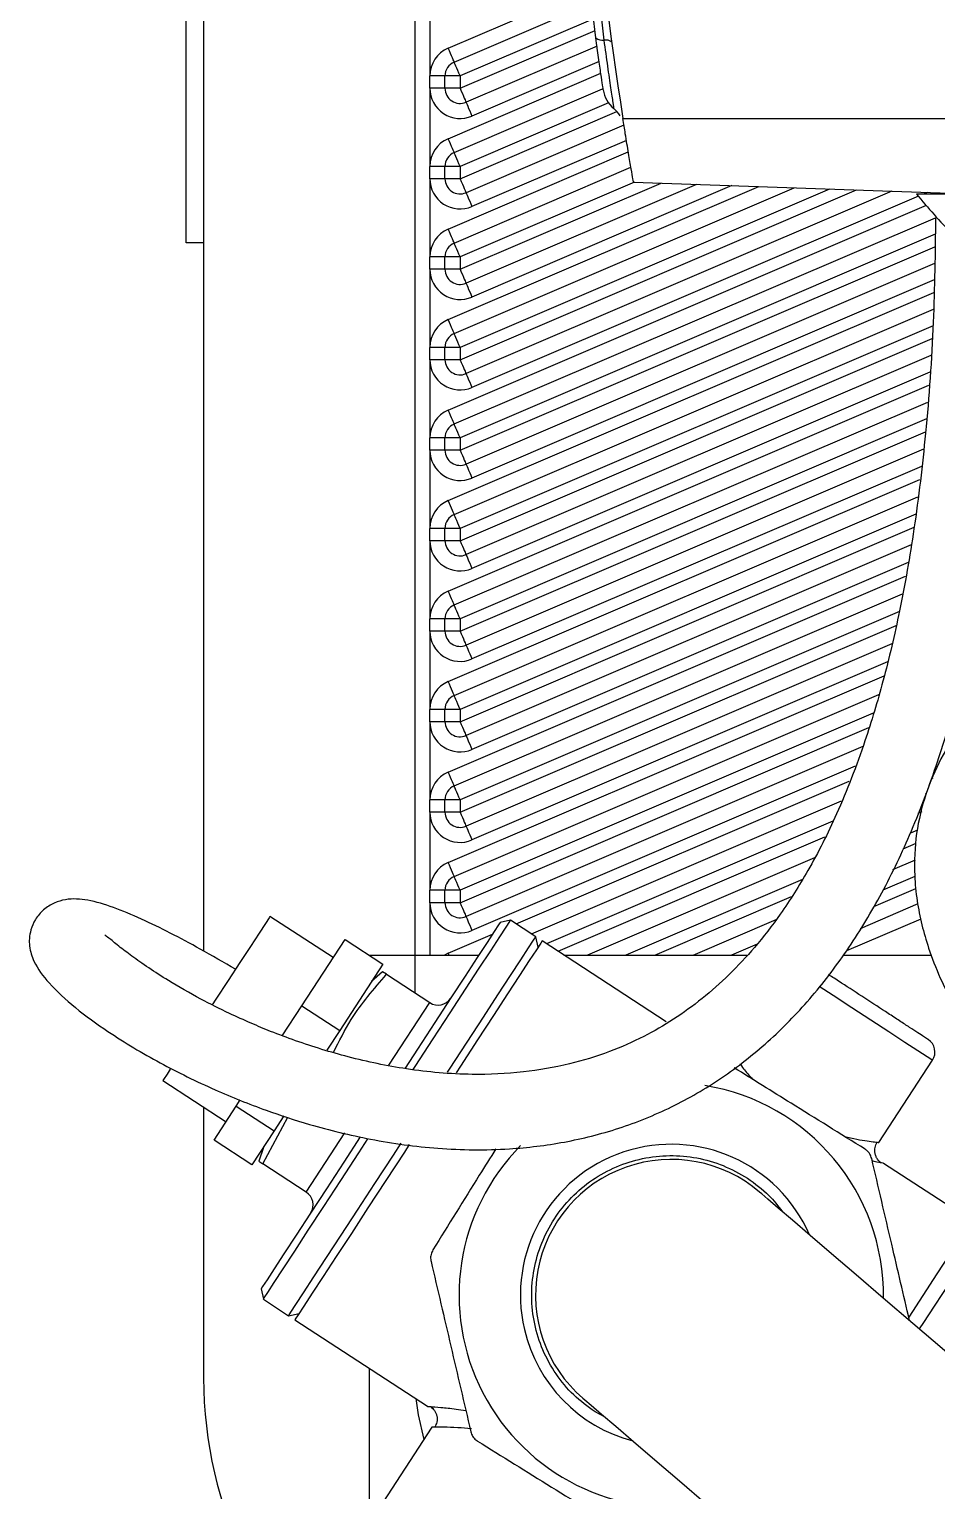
# Model space of a CAD drawing. Extents: x 75 to 2075, y 25 to 1460.
# Drawn here: x 1012.7 to 1098.6, y 731.6 to 870 of the extents above; entities that cross this region are included whole.
import ezdxf

# ---------------------------------------------------------------- set-up
doc = ezdxf.new("R2010")
doc.units = 0
doc.header["$LTSCALE"] = 5
doc.linetypes.add('SLD-KATı', pattern=[0])
doc.layers.get('0').update_dxf_attribs({"linetype": 'CONTINUOUS'})

msp = doc.modelspace()

# ---------------------------------------------------------------- linework, layer by layer
at = {"color": 7, "linetype": 'SLD-KATı'}
for p, q in [((1029.189, 1153.707), (1029.189, 782.725)), ((1027.546, 849.801), (1027.546, 1031.082)), ((1049.189, 994.513), (1049.189, 778.766)), ((1050.617, 873.016), (1050.617, 865.622)), ((1052.912, 866.935), (1065.517, 872.337)), ((1066.449, 868.451), (1054.037, 863.132)), ((1050.617, 864.445), (1050.617, 865.622)), ((1052.046, 865.622), (1050.617, 865.622)), ((1052.046, 864.445), (1052.046, 865.622)), ((1053.475, 865.622), (1052.046, 865.622)), ((1053.475, 865.622), (1053.475, 864.445)), ((1027.464, 864.834), (1027.546, 864.834)), ((1050.617, 864.445), (1050.617, 857.051)), ((1052.046, 864.445), (1050.617, 864.445)), ((1053.475, 864.445), (1052.046, 864.445)), ((1052.912, 858.364), (1066.972, 864.389)), ((1068.896, 861.574), (1102.126, 861.574)), ((1068.985, 860.967), (1054.037, 854.56)), ((1050.617, 855.873), (1050.617, 857.051)), ((1052.046, 857.051), (1050.617, 857.051)), ((1052.046, 855.873), (1052.046, 857.051)), ((1053.475, 857.051), (1052.046, 857.051)), ((1052.912, 849.792), (1069.656, 856.968)), ((1053.475, 857.051), (1053.475, 855.873)), ((1050.617, 855.873), (1050.617, 848.479)), ((1052.046, 855.873), (1050.617, 855.873)), ((1053.475, 855.873), (1052.046, 855.873)), ((1052.912, 841.221), (1085.121, 855.025)), ((1075.874, 855.348), (1054.037, 845.989)), ((1094.367, 854.702), (1054.037, 837.418)), ((1069.902, 855.556), (1102.126, 854.431)), ((1102.126, 854.431), (1096.693, 854.431)), ((1052.912, 832.65), (1098.505, 852.19)), ((1029.189, 849.801), (1027.546, 849.801)), ((1050.617, 847.302), (1050.617, 848.479)), ((1052.046, 848.479), (1050.617, 848.479)), ((1050.617, 847.302), (1050.617, 839.908)), ((1052.046, 847.302), (1050.617, 847.302)), ((1052.046, 847.302), (1052.046, 848.479)), ((1053.475, 848.479), (1052.046, 848.479)), ((1053.475, 847.302), (1052.046, 847.302)), ((1053.475, 848.479), (1053.475, 847.302)), ((1098.41, 847.863), (1054.037, 828.846)), ((1052.912, 824.078), (1098.315, 843.536)), ((1050.617, 838.731), (1050.617, 839.908)), ((1052.046, 839.908), (1050.617, 839.908)), ((1052.046, 838.731), (1052.046, 839.908)), ((1053.475, 839.908), (1052.046, 839.908)), ((1053.475, 839.908), (1053.475, 838.731)), ((1098.069, 839.145), (1054.037, 820.275)), ((1050.617, 838.731), (1050.617, 831.336)), ((1052.046, 838.731), (1050.617, 838.731)), ((1053.475, 838.731), (1052.046, 838.731)), ((1052.912, 815.507), (1097.762, 834.728)), ((1050.617, 830.159), (1050.617, 831.336)), ((1052.046, 831.336), (1050.617, 831.336)), ((1052.046, 830.159), (1052.046, 831.336)), ((1053.475, 831.336), (1052.046, 831.336)), ((1053.475, 831.336), (1053.475, 830.159)), ((1050.617, 830.159), (1050.617, 822.765)), ((1052.046, 830.159), (1050.617, 830.159)), ((1053.475, 830.159), (1052.046, 830.159)), ((1097.376, 830.277), (1054.037, 811.703)), ((1052.912, 806.935), (1096.83, 825.757)), ((1050.617, 821.588), (1050.617, 822.765)), ((1052.046, 822.765), (1050.617, 822.765)), ((1052.046, 821.588), (1052.046, 822.765)), ((1053.475, 822.765), (1052.046, 822.765)), ((1053.475, 822.765), (1053.475, 821.588)), ((1050.617, 821.588), (1050.617, 814.194)), ((1052.046, 821.588), (1050.617, 821.588)), ((1053.475, 821.588), (1052.046, 821.588)), ((1096.196, 821.2), (1054.037, 803.132)), ((1052.912, 798.364), (1095.379, 816.564)), ((1050.617, 813.016), (1050.617, 814.194)), ((1052.046, 814.194), (1050.617, 814.194)), ((1052.046, 813.016), (1052.046, 814.194)), ((1053.475, 814.194), (1052.046, 814.194)), ((1053.475, 814.194), (1053.475, 813.016)), ((1050.617, 813.016), (1050.617, 805.622)), ((1052.046, 813.016), (1050.617, 813.016)), ((1053.475, 813.016), (1052.046, 813.016)), ((1094.361, 811.842), (1054.037, 794.56)), ((1052.912, 789.792), (1093.144, 807.035)), ((1050.617, 804.445), (1050.617, 805.622)), ((1052.046, 805.622), (1050.617, 805.622)), ((1050.617, 804.445), (1050.617, 797.051)), ((1052.046, 804.445), (1050.617, 804.445)), ((1052.046, 804.445), (1052.046, 805.622)), ((1053.475, 805.622), (1052.046, 805.622)), ((1053.475, 804.445), (1052.046, 804.445)), ((1053.475, 805.622), (1053.475, 804.445)), ((1091.607, 802.09), (1054.037, 785.989)), ((1050.617, 795.873), (1050.617, 797.051)), ((1052.046, 797.051), (1050.617, 797.051)), ((1052.046, 795.873), (1052.046, 797.051)), ((1053.475, 797.051), (1052.046, 797.051)), ((1053.475, 797.051), (1053.475, 795.873)), ((1060.229, 784.357), (1089.609, 796.948)), ((1050.617, 795.873), (1050.617, 788.479)), ((1052.046, 795.873), (1050.617, 795.873)), ((1053.475, 795.873), (1052.046, 795.873)), ((1097.201, 795.916), (1096.833, 795.759)), ((1087.029, 791.557), (1065.548, 782.351)), ((1094.473, 790.461), (1096.6, 791.373)), ((1050.617, 787.302), (1050.617, 788.479)), ((1052.046, 788.479), (1050.617, 788.479)), ((1052.046, 787.302), (1052.046, 788.479)), ((1053.475, 788.479), (1052.046, 788.479)), ((1053.475, 788.479), (1053.475, 787.302)), ((1052.046, 787.302), (1050.617, 787.302)), ((1053.475, 787.302), (1052.046, 787.302)), ((1096.824, 787.183), (1091.364, 784.843)), ((1041.453, 782.105), (1035.47, 786.007)), ((1058.257, 785.643), (1057.269, 785.435)), ((1060.65, 784.082), (1058.257, 785.643)), ((1075.548, 782.351), (1083.413, 785.722)), ((1038.482, 777.55), (1042.582, 783.836)), ((1042.582, 783.836), (1046.171, 781.495)), ((1060.858, 783.094), (1060.65, 784.082)), ((1073.004, 776.026), (1061.249, 783.692)), ((1044.903, 782.322), (1044.903, 782.351)), ((1044.903, 782.351), (1055.257, 782.351)), ((1063.305, 782.351), (1080.618, 782.351)), ((1089.777, 782.351), (1098.108, 782.351)), ((1046.171, 781.495), (1042.072, 775.209)), ((1046.122, 780.766), (1045.095, 779.844)), ((1046.494, 780.523), (1046.122, 780.766)), ((1046.494, 780.523), (1050.609, 777.839)), ((1036.631, 774.711), (1038.482, 777.55)), ((1038.482, 777.55), (1042.072, 775.209)), ((1042.072, 775.209), (1040.847, 773.33)), ((1093.145, 764.607), (1098.213, 772.376)), ((1025.325, 770.452), (1031.308, 766.55)), ((1032.281, 768.041), (1032.663, 768.628)), ((1029.189, 767.932), (1029.189, 742.278)), ((1030.179, 764.819), (1032.281, 768.041)), ((1032.281, 768.041), (1035.87, 765.7)), ((1034.788, 762.574), (1037.163, 766.979)), ((1036.784, 767.102), (1035.87, 765.7)), ((1035.87, 765.7), (1033.769, 762.478)), ((1033.769, 762.478), (1030.179, 764.819)), ((1093.14, 764.599), (1093.145, 764.607)), ((1034.845, 764.128), (1034.416, 762.817)), ((1034.416, 762.817), (1034.788, 762.574)), ((1038.904, 759.89), (1034.788, 762.574)), ((1093.556, 762.622), (1093.356, 762.661)), ((1093.576, 762.609), (1093.556, 762.622)), ((1101.933, 757.159), (1093.576, 762.609)), ((1034.638, 750.734), (1034.846, 749.745)), ((1034.846, 749.745), (1037.239, 748.185)), ((1037.239, 748.185), (1038.227, 748.393)), ((1037.837, 747.794), (1050.381, 739.613)), ((1044.903, 726.929), (1044.903, 743.186)), ((1050.381, 739.613), (1050.401, 739.6)), ((1050.401, 739.6), (1050.704, 739.578)), ((1067.212, 738.57), (1066.256, 739.067)), ((1050.81, 737.612), (1045.745, 729.846)), ((1050.817, 737.623), (1050.81, 737.612))]:
    msp.add_line(p, q, dxfattribs=at)
at = {"color": 8, "linetype": 'SLD-KATı'}
for p, q in [((1052.349, 868.248), (1065.34, 873.816)), ((1065.829, 870.917), (1053.475, 865.622)), ((1053.475, 864.445), (1066.266, 869.927)), ((1066.65, 866.983), (1054.6, 861.819)), ((1052.349, 859.677), (1066.806, 865.873)), ((1067.528, 863.074), (1053.475, 857.051)), ((1053.475, 855.873), (1068.33, 862.24)), ((1052.349, 851.105), (1069.41, 858.417)), ((1069.228, 859.516), (1054.6, 853.247)), ((1052.349, 842.534), (1081.767, 855.142)), ((1069.981, 855.553), (1053.475, 848.479)), ((1053.475, 847.302), (1072.521, 855.465)), ((1088.474, 854.908), (1053.475, 839.908)), ((1053.475, 838.731), (1091.014, 854.819)), ((1079.227, 855.231), (1054.6, 844.676)), ((1096.88, 854.224), (1054.6, 836.105)), ((1097.721, 854.585), (1097.362, 854.431)), ((1052.349, 833.963), (1097.647, 853.376)), ((1098.471, 850.621), (1053.475, 831.336)), ((1053.475, 830.159), (1098.445, 849.432)), ((1098.375, 846.294), (1054.6, 827.533)), ((1052.349, 825.391), (1098.349, 845.105)), ((1098.265, 841.961), (1053.475, 822.765)), ((1053.475, 821.588), (1098.181, 840.747)), ((1052.349, 816.82), (1097.873, 836.33)), ((1097.958, 837.544), (1054.6, 818.962)), ((1097.651, 833.126), (1053.475, 814.194)), ((1053.475, 813.016), (1097.566, 831.913)), ((1097.178, 828.638), (1054.6, 810.39)), ((1052.349, 808.248), (1097.028, 827.396)), ((1096.632, 824.118), (1053.475, 805.622)), ((1053.475, 804.445), (1096.482, 822.877)), ((1052.349, 799.677), (1095.675, 818.245)), ((1095.9, 819.519), (1054.6, 801.819)), ((1095.079, 814.881), (1053.475, 797.051)), ((1053.475, 795.873), (1094.77, 813.571)), ((1093.952, 810.113), (1054.6, 793.247)), ((1052.349, 791.105), (1093.643, 808.803)), ((1092.606, 805.25), (1053.475, 788.479)), ((1053.475, 787.302), (1092.199, 803.898)), ((1090.883, 800.226), (1054.6, 784.676)), ((1058.791, 785.295), (1090.334, 798.813)), ((1098.24, 799.093), (1098.082, 799.025)), ((1097.544, 797.617), (1097.626, 797.653)), ((1088.792, 795.044), (1061.667, 783.419)), ((1062.756, 782.709), (1088.032, 793.541)), ((1096.794, 794.188), (1096.123, 793.9)), ((1095.426, 792.424), (1096.674, 792.959)), ((1085.89, 789.514), (1069.174, 782.351)), ((1096.538, 789.792), (1093.52, 788.499)), ((1071.921, 782.351), (1084.864, 787.898)), ((1092.65, 786.949), (1096.649, 788.663)), ((1050.617, 787.302), (1050.617, 782.351)), ((1097.108, 785.751), (1090.073, 782.736)), ((1052.349, 782.534), (1056.551, 784.335)), ((1052.349, 782.534), (1051.993, 782.351)), ((1052.428, 782.351), (1052.349, 782.534)), ((1081.608, 783.394), (1079.174, 782.351)), ((1046.742, 771.91), (1050.609, 777.839)), ((1038.904, 759.89), (1042.561, 765.499))]:
    msp.add_line(p, q, dxfattribs=at)
at = {"color": 7, "linetype": 'SLD-KATı', "flags": 128}
for points in [[(1052.912, 866.935), (1052.901, 866.96), (1052.869, 867.035), (1052.817, 867.157), (1052.747, 867.32), (1052.662, 867.519), (1052.564, 867.746), (1052.459, 867.992), (1052.349, 868.248)], [(1053.475, 865.622), (1053.365, 865.878), (1053.259, 866.125), (1053.162, 866.352), (1053.077, 866.551), (1053.007, 866.714), (1052.955, 866.835), (1052.923, 866.91), (1052.912, 866.935)], [(1053.475, 864.445), (1053.584, 864.189), (1053.69, 863.942), (1053.787, 863.715), (1053.873, 863.516), (1053.942, 863.353), (1053.994, 863.232), (1054.026, 863.157), (1054.037, 863.132)], [(1054.037, 863.132), (1054.048, 863.107), (1054.08, 863.032), (1054.132, 862.911), (1054.202, 862.747), (1054.287, 862.548), (1054.385, 862.321), (1054.49, 862.075), (1054.6, 861.819)], [(1052.912, 858.364), (1052.901, 858.389), (1052.869, 858.464), (1052.817, 858.585), (1052.747, 858.748), (1052.662, 858.947), (1052.564, 859.174), (1052.459, 859.421), (1052.349, 859.677)], [(1053.475, 857.051), (1053.365, 857.307), (1053.259, 857.553), (1053.162, 857.78), (1053.077, 857.979), (1053.007, 858.142), (1052.955, 858.264), (1052.923, 858.339), (1052.912, 858.364)], [(1053.475, 855.873), (1053.584, 855.617), (1053.69, 855.371), (1053.787, 855.144), (1053.873, 854.945), (1053.942, 854.782), (1053.994, 854.66), (1054.026, 854.586), (1054.037, 854.56)], [(1054.037, 854.56), (1054.048, 854.535), (1054.08, 854.46), (1054.132, 854.339), (1054.202, 854.176), (1054.287, 853.977), (1054.385, 853.75), (1054.49, 853.504), (1054.6, 853.247)], [(1052.912, 849.792), (1052.901, 849.818), (1052.869, 849.892), (1052.817, 850.014), (1052.747, 850.177), (1052.662, 850.376), (1052.564, 850.603), (1052.459, 850.849), (1052.349, 851.105)], [(1053.475, 848.479), (1053.365, 848.735), (1053.259, 848.982), (1053.162, 849.209), (1053.077, 849.408), (1053.007, 849.571), (1052.955, 849.692), (1052.923, 849.767), (1052.912, 849.792)], [(1053.475, 847.302), (1053.584, 847.046), (1053.69, 846.8), (1053.787, 846.573), (1053.873, 846.374), (1053.942, 846.21), (1053.994, 846.089), (1054.026, 846.014), (1054.037, 845.989)], [(1054.037, 845.989), (1054.048, 845.964), (1054.08, 845.889), (1054.132, 845.768), (1054.202, 845.604), (1054.287, 845.405), (1054.385, 845.178), (1054.49, 844.932), (1054.6, 844.676)], [(1052.912, 841.221), (1052.901, 841.246), (1052.869, 841.321), (1052.817, 841.442), (1052.747, 841.606), (1052.662, 841.804), (1052.564, 842.032), (1052.459, 842.278), (1052.349, 842.534)], [(1053.475, 839.908), (1053.365, 840.164), (1053.259, 840.41), (1053.162, 840.637), (1053.077, 840.836), (1053.007, 841), (1052.955, 841.121), (1052.923, 841.196), (1052.912, 841.221)], [(1053.475, 838.731), (1053.584, 838.474), (1053.69, 838.228), (1053.787, 838.001), (1053.873, 837.802), (1053.942, 837.639), (1053.994, 837.518), (1054.026, 837.443), (1054.037, 837.418)], [(1054.037, 837.418), (1054.048, 837.392), (1054.08, 837.318), (1054.132, 837.196), (1054.202, 837.033), (1054.287, 836.834), (1054.385, 836.607), (1054.49, 836.361), (1054.6, 836.105)], [(1052.912, 832.65), (1052.901, 832.675), (1052.869, 832.749), (1052.817, 832.871), (1052.747, 833.034), (1052.662, 833.233), (1052.564, 833.46), (1052.459, 833.706), (1052.349, 833.963)], [(1053.475, 831.336), (1053.365, 831.593), (1053.259, 831.839), (1053.162, 832.066), (1053.077, 832.265), (1053.007, 832.428), (1052.955, 832.55), (1052.923, 832.624), (1052.912, 832.65)], [(1053.475, 830.159), (1053.584, 829.903), (1053.69, 829.657), (1053.787, 829.43), (1053.873, 829.231), (1053.942, 829.067), (1053.994, 828.946), (1054.026, 828.871), (1054.037, 828.846)], [(1054.037, 828.846), (1054.048, 828.821), (1054.08, 828.746), (1054.132, 828.625), (1054.202, 828.462), (1054.287, 828.263), (1054.385, 828.036), (1054.49, 827.789), (1054.6, 827.533)], [(1052.912, 824.078), (1052.901, 824.103), (1052.869, 824.178), (1052.817, 824.299), (1052.747, 824.463), (1052.662, 824.662), (1052.564, 824.889), (1052.459, 825.135), (1052.349, 825.391)], [(1053.475, 822.765), (1053.365, 823.021), (1053.259, 823.267), (1053.162, 823.495), (1053.077, 823.693), (1053.007, 823.857), (1052.955, 823.978), (1052.923, 824.053), (1052.912, 824.078)], [(1053.475, 821.588), (1053.584, 821.332), (1053.69, 821.085), (1053.787, 820.858), (1053.873, 820.659), (1053.942, 820.496), (1053.994, 820.375), (1054.026, 820.3), (1054.037, 820.275)], [(1054.037, 820.275), (1054.048, 820.249), (1054.08, 820.175), (1054.132, 820.053), (1054.202, 819.89), (1054.287, 819.691), (1054.385, 819.464), (1054.49, 819.218), (1054.6, 818.962)], [(1052.912, 815.507), (1052.901, 815.532), (1052.869, 815.607), (1052.817, 815.728), (1052.747, 815.891), (1052.662, 816.09), (1052.564, 816.317), (1052.459, 816.564), (1052.349, 816.82)], [(1053.475, 814.194), (1053.365, 814.45), (1053.259, 814.696), (1053.162, 814.923), (1053.077, 815.122), (1053.007, 815.285), (1052.955, 815.407), (1052.923, 815.481), (1052.912, 815.507)], [(1053.475, 813.016), (1053.584, 812.76), (1053.69, 812.514), (1053.787, 812.287), (1053.873, 812.088), (1053.942, 811.925), (1053.994, 811.803), (1054.026, 811.729), (1054.037, 811.703)], [(1054.037, 811.703), (1054.048, 811.678), (1054.08, 811.603), (1054.132, 811.482), (1054.202, 811.319), (1054.287, 811.12), (1054.385, 810.893), (1054.49, 810.646), (1054.6, 810.39)], [(1052.912, 806.935), (1052.901, 806.96), (1052.869, 807.035), (1052.817, 807.157), (1052.747, 807.32), (1052.662, 807.519), (1052.564, 807.746), (1052.459, 807.992), (1052.349, 808.248)], [(1053.475, 805.622), (1053.365, 805.878), (1053.259, 806.125), (1053.162, 806.352), (1053.077, 806.551), (1053.007, 806.714), (1052.955, 806.835), (1052.923, 806.91), (1052.912, 806.935)], [(1053.475, 804.445), (1053.584, 804.189), (1053.69, 803.942), (1053.787, 803.715), (1053.873, 803.516), (1053.942, 803.353), (1053.994, 803.232), (1054.026, 803.157), (1054.037, 803.132)], [(1054.037, 803.132), (1054.048, 803.107), (1054.08, 803.032), (1054.132, 802.911), (1054.202, 802.747), (1054.287, 802.548), (1054.385, 802.321), (1054.49, 802.075), (1054.6, 801.819)], [(1052.912, 798.364), (1052.901, 798.389), (1052.869, 798.464), (1052.817, 798.585), (1052.747, 798.748), (1052.662, 798.947), (1052.564, 799.174), (1052.459, 799.421), (1052.349, 799.677)], [(1053.475, 797.051), (1053.365, 797.307), (1053.259, 797.553), (1053.162, 797.78), (1053.077, 797.979), (1053.007, 798.142), (1052.955, 798.264), (1052.923, 798.339), (1052.912, 798.364)], [(1053.475, 795.873), (1053.584, 795.617), (1053.69, 795.371), (1053.787, 795.144), (1053.873, 794.945), (1053.942, 794.782), (1053.994, 794.66), (1054.026, 794.586), (1054.037, 794.56)], [(1054.037, 794.56), (1054.048, 794.535), (1054.08, 794.46), (1054.132, 794.339), (1054.202, 794.176), (1054.287, 793.977), (1054.385, 793.75), (1054.49, 793.504), (1054.6, 793.247)], [(1052.912, 789.792), (1052.901, 789.818), (1052.869, 789.892), (1052.817, 790.014), (1052.747, 790.177), (1052.662, 790.376), (1052.564, 790.603), (1052.459, 790.849), (1052.349, 791.105)], [(1053.475, 788.479), (1053.365, 788.735), (1053.259, 788.982), (1053.162, 789.209), (1053.077, 789.408), (1053.007, 789.571), (1052.955, 789.692), (1052.923, 789.767), (1052.912, 789.792)], [(1053.475, 787.302), (1053.584, 787.046), (1053.69, 786.8), (1053.787, 786.573), (1053.873, 786.374), (1053.942, 786.21), (1053.994, 786.089), (1054.026, 786.014), (1054.037, 785.989)], [(1035.47, 786.007), (1035.384, 785.876), (1035.036, 785.342), (1034.438, 784.424), (1033.621, 783.173), (1032.631, 781.655), (1031.521, 779.952), (1030.35, 778.156), (1030.011, 777.637)], [(1057.269, 785.435), (1057.129, 785.221), (1056.715, 784.586), (1056.035, 783.544), (1055.108, 782.121), (1053.954, 780.353), (1052.604, 778.283), (1051.09, 775.961), (1049.45, 773.446), (1048.272, 771.639)], [(1049.043, 771.515), (1049.219, 771.784), (1050.927, 774.404), (1052.533, 776.866), (1053.999, 779.114), (1055.29, 781.094), (1056.377, 782.76), (1057.233, 784.073), (1057.839, 785.001), (1058.18, 785.525), (1058.257, 785.643)], [(1054.037, 785.989), (1054.048, 785.964), (1054.08, 785.889), (1054.132, 785.768), (1054.202, 785.604), (1054.287, 785.405), (1054.385, 785.178), (1054.49, 784.932), (1054.6, 784.676)], [(1052.281, 771.249), (1052.476, 771.549), (1054.139, 774.098), (1055.679, 776.46), (1057.062, 778.58), (1058.254, 780.408), (1059.228, 781.902), (1059.961, 783.026), (1060.436, 783.754), (1060.642, 784.069), (1060.65, 784.082)], [(1061.249, 783.692), (1061.111, 783.482), (1060.703, 782.856), (1060.033, 781.828), (1059.117, 780.424), (1057.977, 778.676), (1056.639, 776.624), (1055.135, 774.318), (1053.5, 771.81), (1053.098, 771.194)], [(1026.027, 771.527), (1025.721, 771.059), (1025.394, 770.557), (1025.325, 770.452)], [(1044.017, 765.116), (1042.456, 762.723), (1040.816, 760.207), (1039.302, 757.886), (1037.952, 755.816), (1036.799, 754.048), (1035.871, 752.625), (1035.191, 751.583), (1034.777, 750.947), (1034.638, 750.734)], [(1034.846, 749.745), (1034.923, 749.864), (1035.264, 750.387), (1035.87, 751.316), (1036.726, 752.629), (1037.812, 754.294), (1039.104, 756.274), (1040.57, 758.522), (1042.176, 760.985), (1043.884, 763.604), (1044.751, 764.933)], [(1037.239, 748.185), (1037.247, 748.198), (1037.453, 748.513), (1037.928, 749.241), (1038.661, 750.365), (1039.635, 751.859), (1040.827, 753.687), (1042.21, 755.807), (1043.75, 758.169), (1045.413, 760.718), (1047.158, 763.394), (1047.888, 764.513)], [(1048.662, 764.393), (1048.2, 763.685), (1046.441, 760.987), (1044.754, 758.401), (1043.18, 755.987), (1041.755, 753.801), (1040.512, 751.896), (1039.481, 750.315), (1038.686, 749.096), (1038.145, 748.267), (1037.871, 747.847), (1037.837, 747.794)], [(1108.958, 736.655), (1105.69, 739.456), (1102.469, 742.217), (1099.343, 744.897), (1096.357, 747.456), (1093.554, 749.858), (1090.977, 752.068), (1088.661, 754.052), (1086.642, 755.783), (1084.948, 757.235), (1083.604, 758.387), (1082.63, 759.222), (1082.04, 759.728), (1081.842, 759.897)], [(1095.999, 748.061), (1097.323, 750.091), (1098.661, 752.143), (1099.801, 753.891), (1100.717, 755.295), (1101.387, 756.323), (1101.795, 756.949), (1101.933, 757.159)], [(1049.284, 740.329), (1049.493, 738.805), (1050.055, 736.455)], [(1065.107, 740.374), (1065.305, 740.204), (1065.895, 739.698), (1066.869, 738.863), (1068.213, 737.711), (1069.907, 736.259), (1071.927, 734.528), (1074.242, 732.544), (1076.82, 730.334), (1079.622, 727.933), (1082.608, 725.373), (1085.734, 722.693), (1088.955, 719.933), (1092.224, 717.131)]]:
    msp.add_lwpolyline(points, dxfattribs=at)
at = {"color": 8, "linetype": 'SLD-KATı', "flags": 128}
for points in [[(1098.213, 772.376), (1098.156, 772.413), (1097.709, 772.705), (1096.842, 773.271), (1095.61, 774.074), (1094.09, 775.065), (1092.378, 776.181), (1090.582, 777.353), (1088.815, 778.506), (1087.469, 779.383)], [(1100.008, 751.592), (1099.973, 751.539), (1099.698, 751.118), (1099.157, 750.289), (1098.368, 749.078), (1097.356, 747.526), (1096.968, 746.932)]]:
    msp.add_lwpolyline(points, dxfattribs=at)
at = {"color": 7, "linetype": 'SLD-KATı'}
for centre, radius, start, end in [((1386.412, 911.574), 321.429, 171.05098, 188.94902), ((1053.475, 865.622), 2.857, 113.19859, 180), ((1066.935, 869.894), 0.9, 229.09936, 280.17566), ((1067.256, 868.12), 0.903, 49.64657, 100.35457), ((1053.475, 865.622), 1.429, 113.19859, 180), ((1053.475, 864.445), 2.857, 180, 293.19859), ((1053.475, 864.445), 1.429, 180, 293.19859), ((1069.86, 864.725), 2.857, 188.41845, 230.16532), ((1066.199, 860.337), 2.857, 31.77141, 50.16532), ((1053.475, 857.051), 2.857, 113.19859, 180), ((1053.475, 857.051), 1.429, 113.19859, 180), ((1053.475, 855.873), 2.857, 180, 293.19859), ((1053.475, 855.873), 1.429, 180, 293.19859), ((1053.475, 848.479), 2.857, 113.19859, 180), ((1053.475, 848.479), 1.429, 113.19859, 180), ((1053.475, 847.302), 2.857, 180, 293.19859), ((1053.475, 847.302), 1.429, 180, 293.19859), ((1053.475, 839.908), 2.857, 113.19859, 180), ((1053.475, 839.908), 1.429, 113.19859, 180), ((1053.475, 838.731), 2.857, 180, 293.19859), ((1053.475, 838.731), 1.429, 180, 293.19859), ((1053.475, 831.336), 2.857, 113.19859, 180), ((1053.475, 831.336), 1.429, 113.19859, 180), ((1053.475, 830.159), 2.857, 180, 293.19859), ((1053.475, 830.159), 1.429, 180, 293.19859), ((1053.475, 822.765), 2.857, 113.19859, 180), ((1053.475, 822.765), 1.429, 113.19859, 180), ((1053.475, 821.588), 2.857, 180, 293.19859), ((1053.475, 821.588), 1.429, 180, 293.19859), ((1053.475, 814.194), 2.857, 113.19859, 180), ((1053.475, 814.194), 1.429, 113.19859, 180), ((1053.475, 813.016), 2.857, 180, 293.19859), ((1053.475, 813.016), 1.429, 180, 293.19859), ((1053.475, 805.622), 2.857, 113.19859, 180), ((1053.475, 805.622), 1.429, 113.19859, 180), ((1053.475, 804.445), 2.857, 180, 293.19859), ((1053.475, 804.445), 1.429, 180, 293.19859), ((1053.475, 797.051), 2.857, 113.19859, 180), ((1053.475, 797.051), 1.429, 113.19859, 180), ((1053.475, 795.873), 2.857, 180, 293.19859), ((1053.475, 795.873), 1.429, 180, 293.19859), ((1053.475, 788.479), 2.857, 113.19859, 180), ((1053.475, 788.479), 1.429, 113.19859, 180), ((1053.475, 787.302), 2.857, 180, 293.19859), ((1053.475, 787.302), 1.429, 180, 293.19859), ((1051.39, 779.036), 1.429, 236.88866, 326.88866), ((1097.016, 773.157), 1.429, 326.88866, 56.88866), ((1073.475, 750.136), 20.096, 359.1753, 80.87191), ((1073.475, 750.136), 20.096, 135.21742, 279.62211), ((1073.475, 750.136), 14.286, 23.55677, 193.13097), ((1073.475, 750.136), 12.857, 49.39871, 229.39871), ((1038.123, 758.694), 1.429, 326.88866, 56.88866), ((1073.475, 750.136), 14.286, 193.13097, 255.24064), ((1069.189, 742.278), 40, 180, 231.52568)]:
    msp.add_arc(centre, radius, start, end, dxfattribs=at)
for points, knots in [([(1066.346, 869.214), (1065.827, 873.519), (1064.789, 882.138), (1063.664, 898.374), (1063.358, 917.946), (1064.357, 936.953), (1065.669, 948.302), (1066.105, 952.071)], [0, 0, 0, 0, 0.1565719, 0.3133922, 0.5875239, 0.862996, 1, 1, 1, 1]), ([(1066.776, 951.682), (1066.552, 949.815), (1065.432, 940.475), (1064.45, 926.549), (1064.175, 909.943), (1064.542, 896.291), (1065.448, 882.63), (1066.545, 873.549), (1067.094, 869.008)], [0, 0, 0, 0, 0.068048, 0.3403926, 0.5047147, 0.6690369, 0.8345185, 1, 1, 1, 1]), ([(1096.693, 854.431), (1097.797, 853.129), (1099.871, 850.682), (1103.408, 847.779), (1106.961, 845.726), (1110.512, 844.476), (1113.975, 843.942), (1118.314, 844.026), (1123.402, 845.27), (1128.806, 847.91), (1133.565, 851.136), (1137.851, 854.699), (1141.666, 858.375), (1145.129, 862.089), (1148.284, 865.765), (1151.283, 869.505), (1154.212, 873.375), (1157.07, 877.352), (1160.071, 881.727), (1163.359, 886.742), (1167.139, 892.795), (1171.445, 900.017), (1174.399, 905.288), (1175.992, 908.13)], [0, 0, 0, 0, 0.0456725, 0.0858039, 0.1218954, 0.1549416, 0.1856969, 0.2146288, 0.2696559, 0.3225344, 0.3725644, 0.4208555, 0.4692167, 0.5120534, 0.5545796, 0.5968079, 0.63837, 0.6824745, 0.7258712, 0.7782338, 0.8405749, 0.9140581, 1, 1, 1, 1]), ([(1067.033, 864.307), (1067.033, 864.309), (1067.031, 864.324), (1066.981, 864.661), (1066.825, 865.734), (1066.602, 867.301), (1066.431, 868.575), (1066.346, 869.214)], [0, 0, 0, 0, 0.0421942, 0.2805874, 0.5198727, 0.7596349, 1, 1, 1, 1]), ([(1067.094, 869.008), (1067.209, 868.161), (1067.44, 866.468), (1067.744, 864.395), (1067.959, 862.985), (1068.026, 862.551), (1068.029, 862.534), (1068.03, 862.531)], [0, 0, 0, 0, 0.24124899, 0.48241516, 0.72255218, 0.96084083, 1, 1, 1, 1]), ([(1069.902, 855.556), (1069.891, 855.621), (1069.868, 855.75), (1069.691, 856.758), (1069.437, 858.246), (1069.155, 859.944), (1068.972, 861.094), (1068.896, 861.574)], [0, 0, 0, 0, 0.2099582, 0.4198903, 0.6314258, 0.8460387, 1, 1, 1, 1]), ([(1098.505, 852.19), (1098.464, 848.883), (1098.378, 842.061), (1097.675, 832.218), (1096.597, 823.09), (1095.229, 815.253), (1093.658, 808.549), (1091.724, 802.092), (1089.397, 796.044), (1086.653, 790.58), (1084.003, 786.387), (1080.746, 782.178), (1076.497, 778.016), (1071.754, 774.954), (1067.492, 773.076), (1063.673, 771.909), (1059.303, 771.157), (1054.107, 770.926), (1048.481, 771.442), (1043.095, 772.563), (1038.717, 773.908), (1035.679, 775.051), (1033.6, 775.915), (1031.381, 776.921), (1028.714, 778.26), (1026.162, 779.713), (1023.919, 781.145), (1022.346, 782.28), (1021.16, 783.153), (1020.181, 784.006), (1019.94, 784.155), (1019.837, 784.218)], [0, 0, 0, 0, 0.0592824, 0.1223193, 0.1770049, 0.2244877, 0.2657791, 0.3017622, 0.3474346, 0.3850324, 0.4161878, 0.4421114, 0.4889292, 0.5355879, 0.5614062, 0.5909465, 0.6244414, 0.6617862, 0.7108136, 0.7565129, 0.79765, 0.817707, 0.8337866, 0.8522033, 0.8774751, 0.9077669, 0.9277703, 0.9480611, 0.9679939, 0.986407, 1, 1, 1, 1]), ([(1032.205, 781.002), (1031.093, 781.647), (1029.037, 782.838), (1026.064, 784.427), (1023.308, 785.783), (1020.615, 786.907), (1018.268, 787.611), (1016.478, 787.735), (1015.026, 787.325), (1014.017, 786.698), (1013.227, 785.77), (1012.807, 784.788), (1012.664, 783.915), (1012.698, 782.867), (1013.205, 781.359), (1014.576, 779.564), (1017.004, 777.304), (1020.695, 774.658), (1024.928, 772.137), (1030.016, 769.625), (1034.799, 767.704), (1039.604, 766.131), (1045.166, 764.765), (1051.438, 763.908), (1057.601, 763.83), (1063.35, 764.523), (1068.515, 765.821), (1073.534, 767.843), (1078.287, 770.593), (1082.686, 774.039), (1086.657, 778.105), (1090.198, 782.729), (1093.364, 787.936), (1096.196, 793.803), (1098.578, 800.074), (1100.374, 806.073), (1101.457, 810.522), (1102.131, 813.665), (1102.641, 816.257), (1103.238, 819.665), (1103.839, 823.698), (1104.406, 828.317), (1104.911, 833.482), (1105.32, 839.553), (1105.554, 844.046), (1105.587, 846.526), (1105.589, 846.657)], [0, 0, 0, 0, 0.0188525, 0.0348285, 0.0502078, 0.0653423, 0.080382, 0.0940287, 0.1008108, 0.1076058, 0.1140277, 0.1196934, 0.1243116, 0.128897, 0.1398282, 0.1596326, 0.1838819, 0.2092143, 0.2480672, 0.2856195, 0.3185619, 0.3457644, 0.3815674, 0.4202671, 0.460549, 0.491314, 0.5219322, 0.5524154, 0.5826306, 0.6127525, 0.6426589, 0.6724626, 0.7030187, 0.7355359, 0.7703902, 0.8027557, 0.8279417, 0.8376636, 0.8499191, 0.8666475, 0.8882747, 0.9094798, 0.9345442, 0.963907, 0.9980904, 1, 1, 1, 1]), ([(1122.016, 819.376), (1120.589, 818.705), (1117.968, 817.473), (1114.566, 815.598), (1111.869, 813.944), (1109.77, 812.513), (1108.083, 811.255), (1106.669, 810.109), (1105.353, 808.951), (1104.077, 807.725), (1102.516, 806.065), (1100.74, 803.853), (1098.93, 800.94), (1097.496, 797.622), (1096.611, 793.963), (1096.427, 790.532), (1096.711, 787.582), (1097.162, 785.285), (1097.862, 782.858), (1098.816, 780.39), (1100.11, 777.728), (1101.635, 775.094), (1103.683, 772.067), (1106.141, 768.939), (1108.995, 765.751), (1111.981, 762.747), (1115.099, 759.892), (1118.119, 757.342), (1120.579, 755.398), (1122.645, 753.838), (1124.495, 752.495), (1126.179, 751.322), (1127.615, 750.358), (1128.729, 749.636), (1129.522, 749.145), (1129.602, 749.104), (1129.643, 749.083)], [0, 0, 0, 0, 0.056879, 0.1045085, 0.1439503, 0.1760852, 0.2016309, 0.2252815, 0.2469147, 0.2701603, 0.2947959, 0.3369883, 0.3818771, 0.4281206, 0.4743925, 0.5191537, 0.5439222, 0.5660538, 0.5862721, 0.611179, 0.6310498, 0.6529908, 0.6745635, 0.7018543, 0.7252807, 0.7499555, 0.77646, 0.8025149, 0.8278257, 0.8451069, 0.8661051, 0.8915721, 0.9139847, 0.939632, 0.9690112, 1, 1, 1, 1]), ([(1041.494, 773.131), (1042.02, 774.187), (1043.355, 776.867), (1045.309, 779.143), (1046.494, 780.523)], [0, 0, 0, 0, 0.39385085, 1, 1, 1, 1]), ([(1097.796, 774.353), (1097.717, 774.406), (1097.594, 774.486), (1096.848, 774.972), (1096.075, 775.476), (1095.117, 776.101), (1093.725, 777.009), (1091.808, 778.259), (1089.919, 779.491), (1088.788, 780.229), (1088.42, 780.469), (1088.361, 780.507)], [0, 0, 0, 0, 0.17190134, 0.26443889, 0.35893874, 0.45344006, 0.54597825, 0.7178807, 0.8897809, 0.98231909, 1, 1, 1, 1]), ([(1091.824, 763.96), (1089.49, 765.411), (1085.363, 767.977), (1081.235, 770.543), (1079.441, 771.658)], [0, 0, 0, 0, 0.5654283, 1, 1, 1, 1]), ([(1093.373, 762.657), (1093.238, 762.771), (1093.031, 762.945), (1092.857, 763.273), (1092.77, 763.549), (1092.742, 763.838), (1092.774, 764.21), (1092.896, 764.456), (1092.975, 764.617)], [0, 0, 0, 0, 0.239659, 0.3684955, 0.5000003, 0.6315069, 0.7603375, 1, 1, 1, 1]), ([(1056.865, 764.005), (1056.342, 763.165), (1054.355, 759.968), (1052.367, 756.77), (1050.902, 754.414)], [0, 0, 0, 0, 0.2629287, 1, 1, 1, 1]), ([(1066.256, 739.067), (1065.558, 739.581), (1064.163, 740.608), (1062.503, 742.629), (1061.244, 744.908), (1060.461, 747.396), (1060.176, 749.987), (1060.403, 752.585), (1061.131, 755.088), (1062.335, 757.401), (1063.966, 759.434), (1065.963, 761.111), (1068.249, 762.365), (1070.735, 763.149), (1073.327, 763.436), (1075.92, 763.202), (1078.439, 762.498), (1079.942, 761.635), (1080.693, 761.204)], [0, 0, 0, 0, 0.0625, 0.1250004, 0.1875001, 0.25, 0.3125001, 0.3750003, 0.4375002, 0.5, 0.5625001, 0.6249998, 0.6875004, 0.75, 0.8125004, 0.8749999, 0.9374997, 1, 1, 1, 1]), ([(1092.461, 763.071), (1092.411, 763.22), (1092.311, 763.516), (1092.054, 763.804), (1091.875, 763.925), (1091.824, 763.96)], [0, 0, 0, 0, 0.4171211, 0.8343067, 1, 1, 1, 1]), ([(1096.04, 747.727), (1095.477, 750.14), (1094.284, 755.254), (1093.091, 760.369), (1092.461, 763.071)], [0, 0, 0, 0, 0.47167696, 1, 1, 1, 1]), ([(1080.693, 761.204), (1081.4, 760.698), (1082.657, 759.797), (1083.598, 758.574), (1084.01, 758.039)], [0, 0, 0, 0, 0.562387, 1, 1, 1, 1]), ([(1050.902, 754.414), (1050.833, 754.274), (1050.694, 753.994), (1050.672, 753.608), (1050.713, 753.396), (1050.724, 753.335)], [0, 0, 0, 0, 0.41712, 0.834322, 1, 1, 1, 1]), ([(1050.724, 753.335), (1051.349, 750.659), (1052.603, 745.281), (1053.858, 739.902), (1054.488, 737.2)], [0, 0, 0, 0, 0.4975908, 1, 1, 1, 1]), ([(1050.683, 739.58), (1050.817, 739.466), (1051.023, 739.291), (1051.195, 738.964), (1051.282, 738.689), (1051.311, 738.401), (1051.28, 738.03), (1051.161, 737.785), (1051.083, 737.625)], [0, 0, 0, 0, 0.2397573, 0.3685522, 0.5000033, 0.6314536, 0.7602482, 1, 1, 1, 1]), ([(1054.488, 737.2), (1054.538, 737.052), (1054.638, 736.755), (1054.895, 736.467), (1055.074, 736.346), (1055.125, 736.311)], [0, 0, 0, 0, 0.41710557, 0.83431442, 1, 1, 1, 1]), ([(1055.125, 736.311), (1057.459, 734.86), (1062.149, 731.944), (1066.84, 729.028), (1069.196, 727.563)], [0, 0, 0, 0, 0.4975891, 1, 1, 1, 1])]:
    msp.add_open_spline(points, degree=3, knots=knots, dxfattribs=at)
at = {"color": 8, "linetype": 'SLD-KATı'}
for points, knots in [([(1079.986, 772.085), (1080.087, 771.924), (1080.338, 771.519), (1080.866, 770.929), (1081.183, 770.575)], [0, 0, 0, 0, 0.39941406, 1, 1, 1, 1]), ([(1089.88, 765.168), (1090.073, 765.119), (1091.139, 764.845), (1092.274, 764.703), (1093.033, 764.607), (1093.105, 764.601), (1093.14, 764.599)], [0, 0, 0, 0, 0.0992902, 0.5483326, 0.7805404, 1, 1, 1, 1]), ([(1093.356, 762.661), (1093.35, 762.662), (1093.274, 762.677), (1093.03, 762.711), (1092.578, 762.826), (1092.514, 762.843)], [0, 0, 0, 0, 0.06886319, 0.86810564, 1, 1, 1, 1]), ([(1050.704, 739.578), (1050.712, 739.578), (1050.822, 739.57), (1051.639, 739.501), (1052.767, 739.396), (1053.709, 739.251), (1054.021, 739.203)], [0, 0, 0, 0, 0.0278565, 0.4176034, 0.8071314, 1, 1, 1, 1]), ([(1054.545, 737.48), (1054.101, 737.516), (1053.079, 737.599), (1051.89, 737.622), (1050.989, 737.626), (1050.875, 737.624), (1050.817, 737.623)], [0, 0, 0, 0, 0.2037119, 0.4692488, 0.7350683, 1, 1, 1, 1])]:
    msp.add_open_spline(points, degree=3, knots=knots, dxfattribs=at)

doc.saveas('drawing.dxf')
